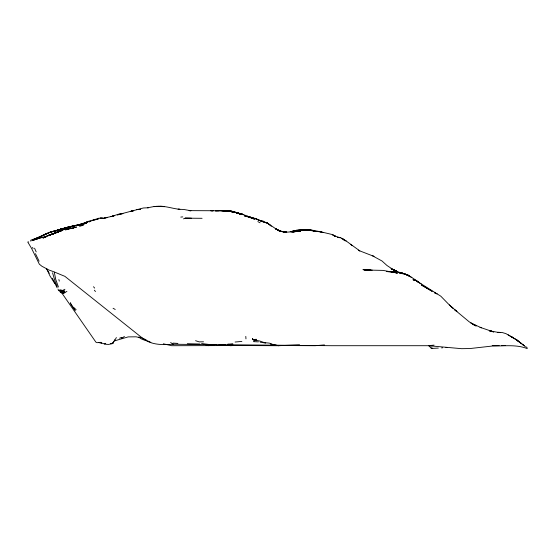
<?xml version="1.0" encoding="UTF-8"?>
<svg xmlns="http://www.w3.org/2000/svg" width="555" height="555" viewBox="0 0 555 555"><rect width="100%" height="100%" fill="white"/><g stroke="black" fill="none" stroke-linecap="round" stroke-linejoin="round"><path stroke-width="0.83" d="M70.325 303.724L70.429 302.718L71.567 305.25L74.641 309.246M429.112 345.89L429.514 346.063M150.842 342.4C147.165 339.938 141.92 340.61 138.868 337.003L140.061 337.69L136.086 336.816L128.191 336.899L114.448 340.902L114.705 339.861L112.776 343.552L108.607 344.426L105.54 344.28L99.81 342.442M114.448 340.902L116.377 337.544M113.706 341.609L112.776 343.552L110.521 343.67M64.796 291.992L63.471 293.422L60.419 292.436L59.364 290.161L59.649 290.452L59.225 290.626L60.911 291.25L64.165 290.758L62.999 292.325L60.419 292.436L64.796 291.992L62.999 292.325M256.181 340.805L256.167 339.285L253.469 341.651L258.387 341.859M121.309 337.946L122.343 337.995L124.396 336.42M111.486 343.677L113.255 342.449M45.01 234.356L46.169 233.759L40.536 236.791L37.109 238.012C43.352 236.055 48.583 231.539 55.313 230.942L54.057 231.282L65.233 228.008L63.527 228.424M42.763 235.66L44.435 234.647M66.919 291.361L63.728 293.29M33.397 239.538L47.057 233.315L43.117 235.452M64.935 289.294L60.911 291.25L60.967 289.856L61.806 291.091L64.165 290.758M104.423 344.003L105.741 343.309M47.64 235.986L62.41 230.374L51.65 234.252L65.532 228.695L63.77 229.277L66.989 228.396L54.223 233.273L61.883 230.276M119.547 338.252L120.692 337.697L122.343 337.995M33.647 239.517L41.084 236.562L30.775 240.19M60.495 230.998L49.18 235.16M294.677 230.852L297.265 230.172L291.236 231.567L297.265 230.172L307.65 230.054C302.197 229.243 297.411 232.039 292.027 231.692C296.849 232.24 300.976 229.444 305.805 230.054L302.177 230.082M75.411 225.573L69.375 226.933L82.355 223.748L81.016 224.033L91.624 220.397L96.348 219.461L92.664 220.384L93.67 220.099M52.073 234.175L58.039 231.907M53.856 233.412L52.212 234.099L55.778 232.816M51.913 234.203L58.553 231.699L54.223 233.273M53.551 233.551L56.319 232.621L51.587 234.467M39.336 237.256L41.084 236.562M299.943 230.048L290.175 231.664M61.328 230.727L62.618 230.228L59.413 231.456M57.033 230.325L64.345 228.355L50.817 231.962L52.753 231.539L52.163 231.65M66.364 228.577L71.456 226.912M43.401 237.394L40.092 237.824L31.989 240.37L47.841 235.764M296.092 231.532L294.518 231.553C297.64 231.962 300.31 229.749 303.46 230.068L302.544 230.096L305.146 230.054M54.667 231.157L58.99 229.708L49.513 232.462L45.26 234.224L51.428 231.803L49.513 232.462L55.313 230.942M49.756 234.883L48.354 235.417L49.95 234.855M57.262 232.191L58.768 231.622M45.059 237.075L46.627 236.486M35.222 239.482L33.64 240.065L40.071 237.824M49.735 234.959L50.838 234.543L49.319 235.105M50.602 234.661L49.471 235.07L50.782 234.626M68.584 228.854L65.462 229.881L76.604 227.023L71.755 228.438M85.803 222.465L86.83 222.097L84.554 222.909M298.888 230.887L301.434 230.186L300.477 230.283L305.937 230.054C300.664 229.548 296.12 232.677 290.758 231.664L293.193 231.546M117.369 215.09L120.026 214.147M183.462 218.857L185.391 218.177L202.082 218.302M59.545 231.414L58.178 231.824L59.878 231.317M46.12 236.819L42.978 238.081L48.59 235.237L59.309 231.497L57.789 231.99M68.071 228.181L64.657 228.979C69.042 228.445 72.538 225.184 77.069 225.358L74.696 225.656L82.979 223.838L80.857 224.241M36.852 238.948L38.482 238.414M39.648 237.131L37.844 237.7L38.184 237.596M78.623 224.99L82.078 224.116M75.091 225.601L77.201 225.392L72.525 225.996L63.11 228.507L74.502 225.649M58.358 231.768L59.704 231.373M105.825 217.657L104.86 217.942L112.943 216.117L111.985 216.401L110.951 216.637L118.576 214.181L122.953 213.585L119.36 214.258M106.394 217.824L107.684 217.449M63.763 228.369L70.117 226.759L66.087 227.668L67.696 227.245M69.313 226.919L76.687 225.448M62.77 228.556L60.405 229.146L62.77 228.556L61.043 228.91M60.405 229.146L62.084 228.702M94.045 219.794L98.859 218.191L103.022 218.164M81.772 224.074L83.944 223.512M431.193 348.027L432.074 347.805M68.542 228.868L73.544 228.001M97.451 219.26L96.07 219.593L98.492 219.017M74.12 225.712L72.372 226.038L77.242 225.33L75.702 225.559M263.132 222.624L264.617 222.271M300.692 230.29L297.702 231.456L292.027 231.692M78.2 225.122L75.792 225.642M103.827 218.122L106.331 217.581M74.53 225.899L73.975 226.017L75.182 225.767M81.217 224.282L84.11 223.63L80.038 224.532L82.036 224.151L81.314 224.282M76.118 225.531L77.443 225.261M121.045 213.883L143.377 207.986L148.379 207.757L147.63 207.778L154.547 206.432L164.523 206.661L162.483 206.384M72.316 226.031L76.014 225.351L73.773 225.732M301.622 230.172L298.507 231.053L303.46 230.068M80.718 224.4L81.162 224.31M285.138 232.261L296.481 231.532M285.95 232.094L286.72 231.955L285.069 232.052M81.405 224.296L80.274 224.484L81.62 224.317M235.091 342.033L241.897 341.408M295.544 230.512L303.62 230.179L298.236 230.096M297.015 231.525L297.91 231.386L294.767 231.539M438.353 348.061L431.408 348.457L428.779 345.626M73.905 225.753L74.772 225.628L73.211 225.836M137.501 209.506L136.537 209.63L140.658 209.297L139.548 209.395M441.6 347.923L442.599 347.791M294.136 231.601L293.13 231.726L305.021 230.054L304.084 230.061M156.309 206.37L154.103 206.64L156.656 206.363L156.309 206.37C164.467 205.426 172.307 208.687 179.855 209.304L178.12 209.242L183.899 209.471L190.934 210.775L189.109 210.636L224.865 210.789L223.082 210.775M225.656 344.884L218.621 345.161M101.94 218.337L105.013 218.171M293.442 231.726L295.121 231.546M242.389 345.619L243.811 345.474M70.27 228.584L71.838 228.424M292.152 231.484L293.186 231.379L290.536 231.518M430.971 345.432L434.093 345.134M180.784 217.081L182.782 216.894M203.518 341.804L199.162 341.88L195.561 340.694M292.964 231.595L291.424 231.726L296.703 231.525M101.017 342.338L97.132 342.678L95.904 342.151L61.272 292.207M261.343 345.488L171.682 345.709L163.323 343.802M218.781 210.768L215.347 210.851L221.306 210.768M324.46 344.905L315.219 345.709L291.486 345.578M499.16 345.529L492.223 345.522M505.418 345.529L501.38 345.619M431.408 348.457L432.671 348.38M228.126 344.613L232.975 344.058L227.89 344.093M222.277 210.782L228.355 210.803L230.942 211.365L228.355 210.803M256.167 339.285L253.011 339.709L252.386 338.481L253.385 339.792L259.976 341.075L265.713 343.101L260.198 342.185M230.068 345.709L232.15 345.626M102.717 218.171L100.101 218.275L101.26 218.226M299.547 344.717L278.818 345.709L223.457 345.453M209.395 345.092L205.641 344.822M216.256 345.418L218.684 345.383M223.179 210.782L228.424 210.838L236.298 212.627L229.291 210.969L221.459 210.803L229.27 210.942M303.308 230.089L305.937 230.054M224.033 210.81L226.627 210.782M298.93 231.532L300.574 231.525L296.342 231.525M100.295 218.177L101.766 218.171M429.029 345.723L432.144 345.758M191.357 218.177L185.099 218.046M297.23 231.525L299.686 231.525M28.687 241.904L27.75 242.015L31.628 248.494L39.349 264.187L41.916 266.261L49.069 270.077C54.258 271.777 59.593 274.26 64.859 276.321L142.316 338.016C151.258 345.245 162.324 344.933 173.202 344.253L331.564 345.703L428.536 345.709L461.635 348.679L470.168 348.526L492.153 346.056C503.517 346.133 516.525 344.239 527.25 348.637L526.875 347.27L525.259 346.674M306.062 230.054L312.916 230.769L306.062 230.054L311.993 230.131L320.45 231.726L332.299 234.543L334.422 235.944L332.299 234.543M386.89 271.568L393.53 271.985L396.478 272.873L391.677 271.742L393.53 271.985L392.219 271.679L387.772 271.45L389.416 271.575L383.144 270.403L367.098 270.042L370.483 270.105M210.747 210.782L213.12 210.803L211.365 210.782M308.559 230.061L306.846 230.054L311.168 230.172L313.658 230.901L311.168 230.172L307.754 230.061L310.28 230.082M369.054 270.084L372.204 270.132M388.5 271.582L386.696 271.555L392.947 272.005L391.677 271.742M390.81 271.603L395.229 272.533L390.81 271.603L387.508 271.541L388.958 271.568M225.781 210.782L229.291 210.969L232.677 212.128L230.186 211.129L227.529 210.81L231.782 211.247L240.606 213.994L231.782 211.247L227.432 210.782L230.873 210.976L235.195 212.239M366.307 270.028L367.646 270.07L362.949 269.633L366.279 270.042L364.226 269.827L365.641 270.007M160.395 206.328L162.615 206.398M489.246 330.752L497.759 332.32L502.199 332.514L506.007 333.673L516.733 339.979L524.711 345.98M497.759 332.32L500.7 332.431M177.912 343.42L173.042 343.115M368.589 270.07L370.116 270.132L366.654 269.786M199.828 344.01L187.306 343.705M209.908 344.683L216.256 344.447L208.07 345.709L207.126 344.724M98.506 342.553L101.669 343.17M395.916 272.928L397.72 273.032L394.723 272.498M387.772 271.45L391.004 271.666L389.326 271.555M271.853 344.586L278.818 345.709L270.334 344.031M283.445 231.941L285.832 232.122L284.188 231.858M338.495 237.526L341.013 237.88L343.24 239.032M261.683 221.063L258.38 220.009L264.152 221.757M263.889 342.574L269.355 343.122L273.213 344.62M263.632 221.313L260.177 220.786L260.94 220.925L255.508 218.559L246.926 216.131L251.72 217.831L250.52 217.498M489.385 330.787L491.55 331.085M489.774 330.835L493.756 331.973L480.026 327.318L481.324 327.797L470.924 322.989L473.394 324.508L469.128 321.754L454.379 309.489L456.848 311.466L456.481 311.175M339.341 237.533L340.215 237.658L337.676 237.131L338.439 237.408L333.021 235.105L335.324 236.146L333.721 235.48M445.929 347.416L446.9 347.569M456.848 311.466L449.37 304.973L449.925 305.541L440.809 296.197L418.99 282.481L419.809 283.029C413.308 278.423 406.725 273.351 398.559 272.38L401.001 273.081M401.251 273.032L403.957 273.664L399.392 272.97L404.921 274.031L401.251 273.032L403.957 273.664L408.064 275.231L411.81 277.549M238.886 213.606L239.718 213.758L237.068 213.231L241.578 214.091M282.502 231.608L279.449 230.956L281.787 231.622L275.363 228.695L278.513 230.464L282.162 231.615L279.762 231.095L278.104 230.394L284.5 232.316M254.988 340.09L253.011 339.709L253.385 339.792M264.971 222.451L268.1 223.554L266.4 222.624M201.59 343.531L211.531 344.759M283.848 232.032L279.109 230.818L277.542 229.964L280.802 231.317L275.779 228.813L276.376 229.187L266.74 222.624L264.451 222.014M237.769 212.981L235.036 212.315L240.44 214.07M146.194 339.833L140.533 337.308M367.708 269.945L366.362 269.543L367.903 270.042M240.606 213.994L238.06 213.162L242.604 214.23L249.923 217.241M241.328 214.07L242.521 214.466M233.44 211.823L234.376 212.149L232.635 211.809L242.604 214.23L235.341 212.281L241.529 214.348M241.397 214.112L243.416 214.813M402.833 273.303L407.745 275.037L410.45 276.647L405.462 274.232L409.507 276.022M257.333 219.35L254.787 218.406L259.733 220.647L259.081 220.293M239.85 213.841L236.964 212.676M372.273 255.695L382.02 261.003L386.946 265.47L394.071 270.209L391.067 268.627L394.945 270.451L391.913 269.147L402.986 273.858M373.39 256.139L374.014 256.389L358.912 250.548L358.308 250.18L359.834 250.909L345.529 240.537M262.834 221.126L263.923 221.611M396.221 270.986L394.404 270.146L396.825 271.263M344.648 239.968L346.056 240.953L341.707 238.525L343.337 239.108L344.128 240.19M472.999 324.21L475.122 325.23L474.539 324.952M425.664 287.441L432.151 291.32L421.46 285.041L425.075 287.101M257.832 221.584L260.066 222.791M113.074 308.275L115.239 309.461M425.276 287.011L426.67 287.788M508.172 334.811L516.733 339.979L518.037 340.916L515.886 339.431L521.929 343.996M512.737 337.489L511.446 336.712L513.299 337.842M523.247 345.043L524.419 345.793M517.364 340.43L515.387 339.119L521.318 343.489M170.628 342.546L173.202 344.253M420.357 283.411L421.162 283.945M417.631 281.545L415.424 280.053L416.278 280.636M270.826 225.913L271.339 226.274M60.689 289.925L61.792 290.737L59.371 290.085L58.594 290.716L58.06 289.148M523.115 344.905L522.65 344.551L524.503 345.973M76.146 309.745L74.079 307.72M350.871 244.568L352.224 245.698L351.384 244.991M30.615 240.842L30.872 241.21M71.019 304.535L71.775 305.236M93.504 286.727L94.641 288.094M94.378 290.203L95.495 291.548M54.813 283.605L49.853 275.717L46.613 268.551M75.286 310.765L72.206 305.999M57.151 287.816L52.399 278.346M46.342 268.544L48.438 271.867M48.882 272.574L49.333 273.282M33.106 248.564L32.516 247.405M34.549 248.189L36.193 251.88M39.107 261.218L35.444 253.656M343.982 239.6L344.523 240.731M58.448 287.039L55.694 279.332L54.3 272.179M57.179 286.463L54.994 281.101L52.545 272.776M58.872 279.588L59.309 281.101M245.796 336.392L245.962 338.876M54.674 233.149L53.072 233.766L54.674 233.149M85.852 222.923L85.005 223.263L87.052 222.479L85.852 222.923M85.123 223.145L82.119 224.102L85.123 223.145M88.037 221.549L86.989 221.958L89.272 221.174L88.037 221.549M89.667 221.591L88.849 221.903L91.048 221.161L89.667 221.591M86.594 223.325L82.633 224.137L86.594 223.325M114.094 215.805L111.465 216.637L114.094 215.805M79.108 224.858L77.853 225.261L79.108 224.858M84.665 223.485L82.799 224.026L84.665 223.485M65.684 227.869L64.137 228.348L68.556 227.064L65.684 227.869M79.587 225.989L83.056 225.406L79.587 225.989M78.914 224.844L77.027 225.379L78.914 224.844M131.792 211.06L130.848 211.295L133.7 210.733L131.792 211.06M319.569 231.601L317.862 231.511L322.927 232.469L319.569 231.601M234.487 212.239L231.803 211.837L237.221 212.704L234.487 212.239M317.113 231.574L313.783 231.116L317.113 231.574M395.861 271.679L394.418 271.478L397.144 271.867L395.861 271.679M394.792 270.382L393.557 270.188L396.201 270.812L394.792 270.382M403.332 273.421L401.681 273.109L404.408 273.775L403.332 273.421M253.559 218.212L248.46 216.665L253.559 218.212M247.967 216.755L245.414 216.166L249.826 217.22L254.648 219.225L247.967 216.755M246.711 216.623L244.297 215.812L246.711 216.623M413.919 280.046L412.948 279.658L415.424 280.663L413.919 280.046M408.064 275.231L406.586 274.621L409.084 275.821L408.064 275.231M436.952 293.845L434.468 292.721L436.952 293.845M476.093 325.958L473.803 324.772L476.093 325.958M417.804 281.78L416.763 281.17L419.032 282.557L417.804 281.78M419.344 282.752L417.159 281.267L419.344 282.752M268.419 223.838L266.74 222.624L270.493 225.441L268.419 223.838M452.457 307.72L450.5 306.159L452.942 308.143L452.457 307.72"/></g></svg>
